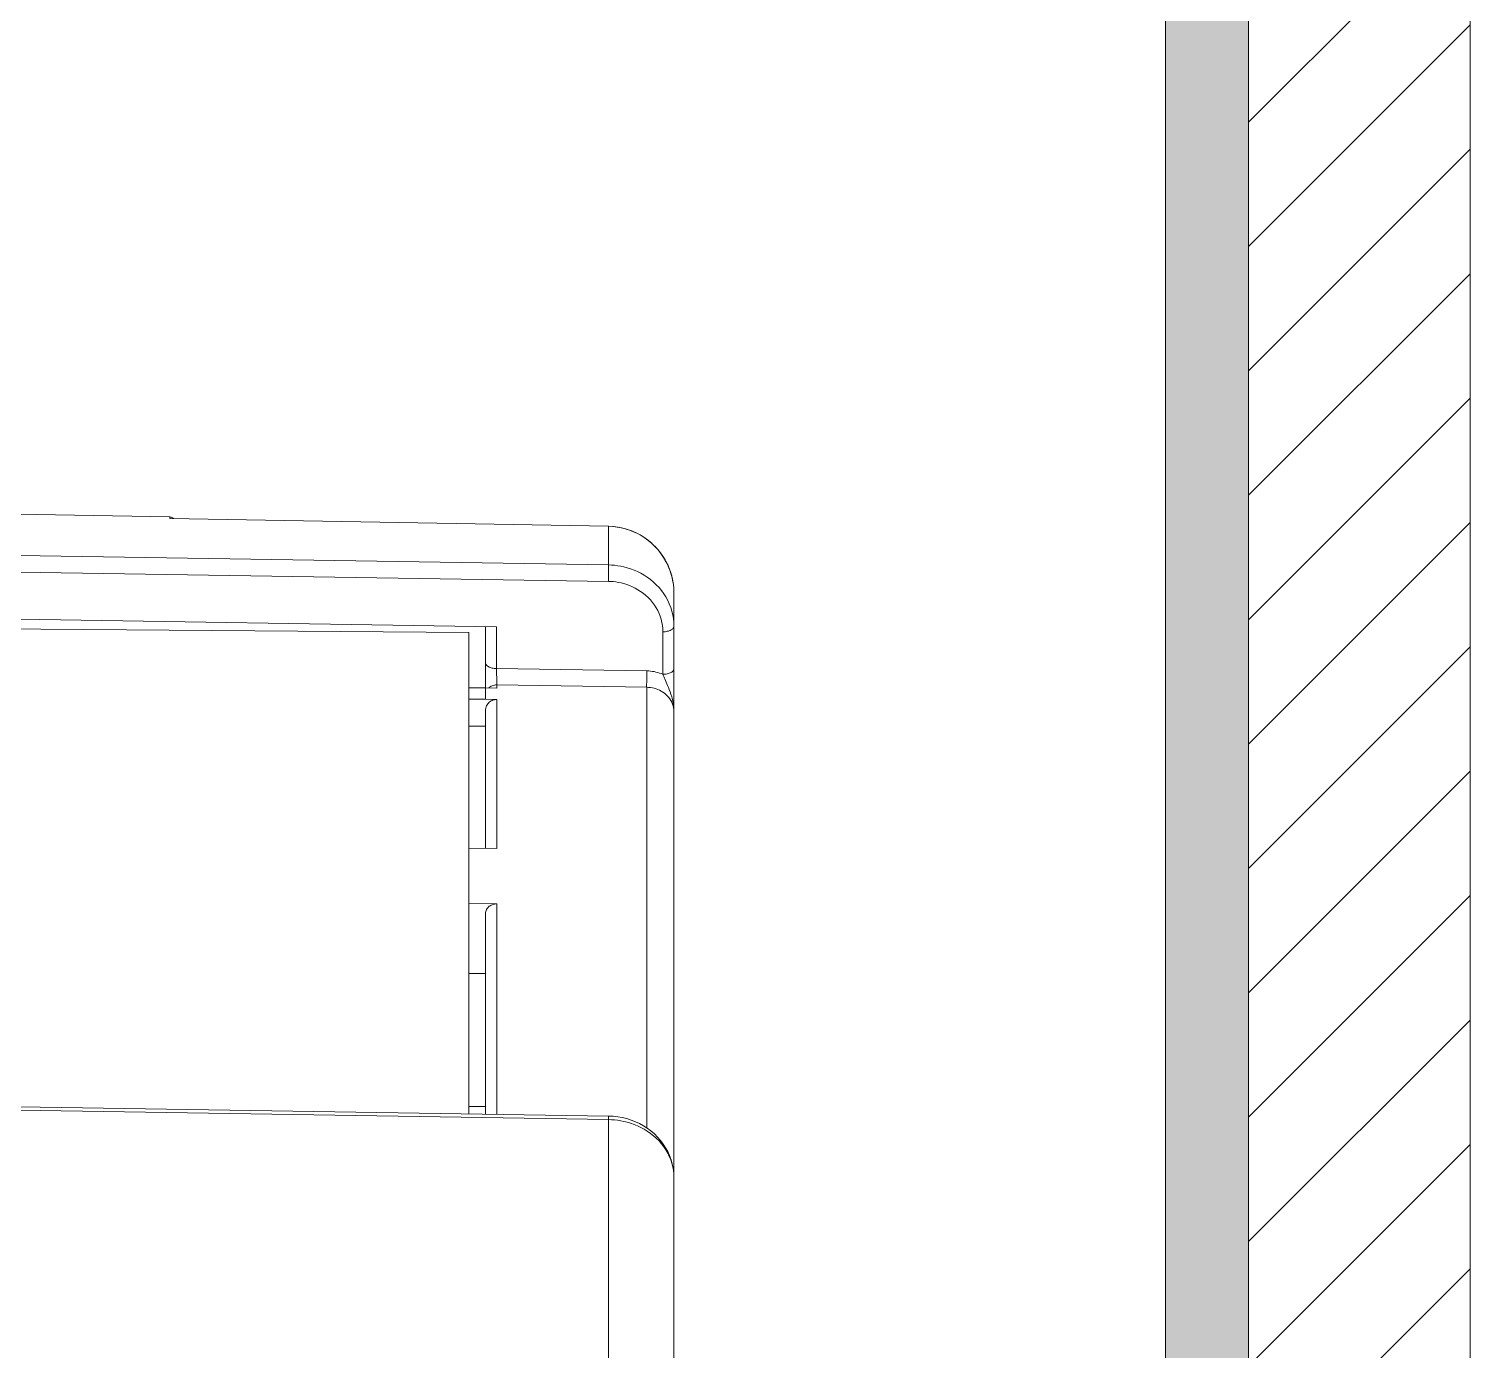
# Model space of a CAD drawing. Header units: millimetres. Extents: x -853320 to 19484, y -510814 to 9708.
# Drawn here: x 14960.84 to 14986.85, y 7504.79 to 7528.64 of the extents above; entities that cross this region are included whole.
import ezdxf

# ---------------------------------------------------------------- set-up
doc = ezdxf.new("R2010")
doc.units = ezdxf.units.MM
for name, color, linetype, lineweight in [('F_DIBOND_soffitto_cassone', 7, 'Continuous', 5), ('F_ELETTRICO', 22, 'Continuous', 5), ('F_IMPIANTO IDRAULICO', 7, 'Continuous', 5), ('F_SANITARI', 5, 'Continuous', 5), ('F_TUBOLARE sez.40x40', 7, 'Continuous', 5)]:
    doc.layers.add(name, color=color, linetype=linetype, lineweight=lineweight)

# ---------------------------------------------------------------- blocks, each defined once
blk = doc.blocks.new('SCATOLA INCASSO_1 P_sezione e pianta')
at = {"layer": 'F_ELETTRICO'}
for p, q in [((55461.896, -13650.117), (55446.903, -13649.85)), ((55461.896, -13650.117), (55461.896, -13650.117)), ((55461.896, -13650.117), (55461.896, -13650.143)), ((55461.908, -13650.118), (55461.896, -13650.117)), ((55461.903, -13650.143), (55461.896, -13650.143)), ((55461.903, -13650.143), (55461.896, -13650.143)), ((55469.815, -13650.285), (55461.903, -13650.143)), ((55469.815, -13650.285), (55469.815, -13650.285)), ((55469.815, -13650.285), (55469.815, -13650.983)), ((55469.815, -13650.983), (55458.597, -13650.805)), ((55469.811, -13651.279), (55458.594, -13651.101)), ((55469.813, -13651.183), (55469.814, -13651.086)), ((55469.814, -13651.086), (55469.815, -13651.028)), ((55469.815, -13651.028), (55469.815, -13651)), ((55469.811, -13651.279), (55469.813, -13651.183)), ((55470.994, -13682.187), (55470.994, -13651.487)), ((55458.594, -13651.954), (55467.794, -13652.1)), ((55458.594, -13652.134), (55467.294, -13652.203)), ((55467.594, -13653.408), (55467.594, -13652.097)), ((55467.794, -13652.851), (55467.794, -13652.1)), ((55467.294, -13660.889), (55467.294, -13652.203)), ((55470.794, -13652.956), (55470.794, -13652.189)), ((55467.795, -13652.936), (55467.794, -13652.851)), ((55467.794, -13652.851), (55470.506, -13652.895)), ((55470.504, -13652.99), (55470.506, -13652.895)), ((55467.797, -13653.041), (55467.795, -13652.936)), ((55467.797, -13653.098), (55467.797, -13653.041)), ((55467.797, -13653.12), (55467.797, -13653.098)), ((55467.797, -13653.207), (55467.797, -13653.147)), ((55467.797, -13653.147), (55470.503, -13653.19)), ((55470.502, -13653.146), (55470.503, -13653.087)), ((55470.502, -13653.174), (55470.502, -13653.146)), ((55470.503, -13653.087), (55470.504, -13652.99)), ((55470.866, -13653.128), (55470.841, -13653.07)), ((55467.294, -13653.203), (55467.594, -13653.203)), ((55467.294, -13653.408), (55467.594, -13653.408)), ((55467.797, -13653.207), (55467.594, -13653.203)), ((55467.797, -13653.412), (55467.594, -13653.408)), ((55467.797, -13656.101), (55467.797, -13653.412)), ((55470.503, -13653.19), (55470.503, -13661.143)), ((55467.594, -13656.098), (55467.594, -13653.606)), ((55467.594, -13653.893), (55467.294, -13653.893)), ((55467.797, -13656.101), (55467.294, -13656.094)), ((55467.294, -13657.094), (55467.797, -13657.101)), ((55467.594, -13660.893), (55467.594, -13657.271)), ((55467.797, -13660.897), (55467.797, -13657.101)), ((55467.594, -13658.357), (55467.294, -13658.355)), ((55469.814, -13660.929), (55458.597, -13660.751)), ((55458.597, -13660.816), (55469.815, -13660.994)), ((55467.294, -13660.756), (55467.594, -13660.759)), ((55469.815, -13660.994), (55469.815, -13697.529)), ((55470.984, -13661.909), (55470.991, -13661.974)), ((55470.991, -13661.974), (55470.994, -13662.039))]:
    blk.add_line(p, q, dxfattribs=at)
for points in [[(55461.962, -13650.144), (55461.956, -13650.139), (55461.945, -13650.131), (55461.933, -13650.125), (55461.921, -13650.121), (55461.908, -13650.118)], [(55470.981, -13651.311), (55470.967, -13651.236), (55470.947, -13651.154), (55470.921, -13651.074), (55470.889, -13650.995), (55470.851, -13650.919), (55470.809, -13650.846), (55470.761, -13650.776), (55470.709, -13650.71), (55470.652, -13650.647), (55470.591, -13650.589), (55470.526, -13650.535), (55470.457, -13650.485), (55470.385, -13650.441), (55470.31, -13650.402), (55470.232, -13650.368), (55470.153, -13650.34), (55470.072, -13650.318), (55469.989, -13650.301), (55469.905, -13650.29), (55469.815, -13650.285)], [(55470.593, -13650.591), (55470.534, -13650.541), (55470.471, -13650.495), (55470.406, -13650.453), (55470.338, -13650.416), (55470.267, -13650.383), (55470.195, -13650.355), (55470.121, -13650.331), (55470.046, -13650.312), (55469.969, -13650.298), (55469.892, -13650.289), (55469.815, -13650.285)], [(55470.981, -13651.311), (55470.971, -13651.255), (55470.954, -13651.179), (55470.931, -13651.105), (55470.904, -13651.032), (55470.873, -13650.961), (55470.836, -13650.892), (55470.796, -13650.826), (55470.751, -13650.762), (55470.702, -13650.702), (55470.649, -13650.645)], [(55469.815, -13651), (55469.815, -13650.99), (55469.815, -13650.983)], [(55470.994, -13652.089), (55470.991, -13652.02), (55470.984, -13651.951), (55470.973, -13651.883), (55470.957, -13651.816), (55470.936, -13651.75), (55470.911, -13651.685), (55470.882, -13651.622), (55470.849, -13651.561), (55470.811, -13651.502), (55470.77, -13651.445), (55470.725, -13651.391), (55470.676, -13651.339), (55470.625, -13651.291), (55470.57, -13651.245), (55470.514, -13651.204), (55470.456, -13651.166), (55470.396, -13651.132), (55470.336, -13651.102), (55470.275, -13651.075), (55470.213, -13651.053), (55470.153, -13651.034), (55470.093, -13651.018), (55470.034, -13651.005), (55469.977, -13650.996), (55469.921, -13650.989), (55469.867, -13650.985), (55469.815, -13650.983)], [(55470.794, -13652.189), (55470.792, -13652.132), (55470.786, -13652.075), (55470.776, -13652.02), (55470.763, -13651.964), (55470.746, -13651.91), (55470.725, -13651.857), (55470.701, -13651.805), (55470.673, -13651.755), (55470.642, -13651.706), (55470.607, -13651.659), (55470.57, -13651.614), (55470.529, -13651.572), (55470.486, -13651.532), (55470.441, -13651.495), (55470.394, -13651.46), (55470.345, -13651.429), (55470.296, -13651.401), (55470.245, -13651.376), (55470.195, -13651.355), (55470.143, -13651.336), (55470.093, -13651.32), (55470.043, -13651.307), (55469.994, -13651.297), (55469.946, -13651.289), (55469.9, -13651.283), (55469.855, -13651.28), (55469.811, -13651.279)], [(55470.994, -13651.487), (55470.991, -13651.409), (55470.984, -13651.332), (55470.981, -13651.311)], [(55470.794, -13652.189), (55470.815, -13652.188), (55470.835, -13652.187), (55470.856, -13652.184), (55470.875, -13652.18), (55470.894, -13652.176), (55470.911, -13652.17), (55470.928, -13652.163), (55470.942, -13652.156), (55470.956, -13652.148), (55470.967, -13652.139), (55470.977, -13652.13), (55470.984, -13652.12), (55470.989, -13652.11), (55470.993, -13652.099), (55470.994, -13652.089)], [(55467.594, -13652.751), (55467.595, -13652.762), (55467.598, -13652.772), (55467.604, -13652.782), (55467.611, -13652.792), (55467.621, -13652.801), (55467.632, -13652.81), (55467.645, -13652.818), (55467.66, -13652.826), (55467.676, -13652.832), (55467.694, -13652.838), (55467.712, -13652.843), (55467.732, -13652.847), (55467.752, -13652.849), (55467.773, -13652.851), (55467.794, -13652.851)], [(55470.506, -13652.895), (55470.539, -13652.896), (55470.572, -13652.898), (55470.605, -13652.903), (55470.637, -13652.908), (55470.67, -13652.915), (55470.701, -13652.923), (55470.733, -13652.933), (55470.763, -13652.944), (55470.794, -13652.956)], [(55470.794, -13652.956), (55470.815, -13652.955), (55470.835, -13652.954), (55470.856, -13652.951), (55470.875, -13652.947), (55470.894, -13652.943), (55470.911, -13652.937), (55470.928, -13652.93), (55470.942, -13652.923), (55470.956, -13652.915), (55470.967, -13652.906), (55470.977, -13652.897), (55470.984, -13652.887), (55470.989, -13652.877), (55470.993, -13652.866), (55470.994, -13652.856)], [(55467.653, -13653.204), (55467.661, -13653.196), (55467.678, -13653.183)], [(55467.678, -13653.183), (55467.696, -13653.172), (55467.715, -13653.163)], [(55467.715, -13653.163), (55467.735, -13653.156), (55467.755, -13653.151), (55467.776, -13653.148), (55467.797, -13653.147)], [(55467.797, -13653.147), (55467.797, -13653.143), (55467.797, -13653.137), (55467.797, -13653.12)], [(55470.503, -13653.19), (55470.502, -13653.183), (55470.502, -13653.174)], [(55470.841, -13653.07), (55470.81, -13652.997), (55470.801, -13652.975), (55470.794, -13652.956)], [(55470.994, -13653.633), (55470.992, -13653.574), (55470.986, -13653.517), (55470.978, -13653.463), (55470.967, -13653.411), (55470.954, -13653.362), (55470.94, -13653.316), (55470.925, -13653.273), (55470.91, -13653.233), (55470.895, -13653.196), (55470.88, -13653.161), (55470.866, -13653.128)], [(55467.594, -13653.606), (55467.595, -13653.585), (55467.598, -13653.565), (55467.604, -13653.545), (55467.612, -13653.526), (55467.621, -13653.508), (55467.633, -13653.49), (55467.646, -13653.475), (55467.661, -13653.46), (55467.678, -13653.448), (55467.696, -13653.437), (55467.715, -13653.427), (55467.735, -13653.42), (55467.755, -13653.415), (55467.776, -13653.413), (55467.797, -13653.412)], [(55470.503, -13653.19), (55470.537, -13653.192), (55470.572, -13653.195), (55470.606, -13653.201), (55470.639, -13653.209), (55470.672, -13653.219), (55470.704, -13653.231), (55470.735, -13653.245), (55470.765, -13653.261), (55470.794, -13653.279), (55470.822, -13653.299), (55470.848, -13653.32), (55470.873, -13653.344), (55470.897, -13653.371), (55470.918, -13653.399), (55470.938, -13653.429), (55470.955, -13653.461), (55470.969, -13653.494), (55470.98, -13653.528), (55470.987, -13653.562), (55470.992, -13653.598), (55470.994, -13653.633)], [(55467.594, -13657.271), (55467.595, -13657.253), (55467.598, -13657.235), (55467.604, -13657.218), (55467.612, -13657.201), (55467.621, -13657.185), (55467.633, -13657.17), (55467.646, -13657.156), (55467.661, -13657.144), (55467.678, -13657.133), (55467.696, -13657.123), (55467.715, -13657.115), (55467.735, -13657.109), (55467.755, -13657.104), (55467.776, -13657.102), (55467.797, -13657.101)], [(55470.994, -13662.039), (55470.994, -13662.029), (55470.99, -13661.95), (55470.98, -13661.871), (55470.964, -13661.794), (55470.943, -13661.718), (55470.915, -13661.644), (55470.883, -13661.571), (55470.844, -13661.501), (55470.801, -13661.434), (55470.752, -13661.37), (55470.699, -13661.309), (55470.642, -13661.252), (55470.58, -13661.199), (55470.514, -13661.151), (55470.446, -13661.106), (55470.373, -13661.066), (55470.299, -13661.031), (55470.221, -13661.001), (55470.142, -13660.976), (55470.062, -13660.956), (55469.98, -13660.942), (55469.898, -13660.933), (55469.814, -13660.929)], [(55469.814, -13660.929), (55469.815, -13660.929), (55469.815, -13660.933), (55469.815, -13660.939), (55469.815, -13660.949)], [(55469.815, -13660.949), (55469.815, -13660.977), (55469.815, -13660.994)], [(55469.815, -13660.994), (55469.867, -13660.996), (55469.921, -13661), (55469.977, -13661.006), (55470.034, -13661.015), (55470.093, -13661.027), (55470.153, -13661.042), (55470.213, -13661.06), (55470.275, -13661.081), (55470.336, -13661.106), (55470.396, -13661.135), (55470.456, -13661.167), (55470.514, -13661.203), (55470.57, -13661.242), (55470.625, -13661.285), (55470.676, -13661.331), (55470.725, -13661.379), (55470.77, -13661.431), (55470.811, -13661.485), (55470.849, -13661.541), (55470.882, -13661.598), (55470.911, -13661.658), (55470.936, -13661.719), (55470.957, -13661.781), (55470.973, -13661.844), (55470.984, -13661.909)]]:
    blk.add_lwpolyline(points, dxfattribs=at)
blk.add_arc((55461.894, -13650.217), 0.1, 46.888, 88.9794, dxfattribs=at)
blk = doc.blocks.new('BAGNO_camera doppia_rev.02_pianta')
at = {"layer": 'F_DIBOND_soffitto_cassone'}
h = blk.add_hatch(dxfattribs=at)
h.set_pattern_fill('ANSI31', color=1, scale=0.5)
h.set_pattern_definition([(45, (853.4978, -644), (-1.122532015, 1.122532015), [])])
h.paths.add_polyline_path([(32875.616, 22996.66), (32879.616, 22996.66), (32879.616, 22486.66), (32875.616, 22486.66)])
at = {"layer": 'F_TUBOLARE sez.40x40', "true_color": 0x636466}
h = blk.add_hatch(color=251, dxfattribs=at)
h.dxf.hatch_style = 1
h.paths.add_polyline_path([(32835.616, 22486.66), (32875.616, 22486.66), (32875.616, 22996.66), (32835.616, 22996.66)])
h.paths.add_polyline_path([(32837.116, 22486.66), (32874.116, 22486.66), (32874.116, 22996.66), (32837.116, 22996.66)], flags=17)
at = {"layer": 'F_DIBOND_soffitto_cassone', "color": 1}
blk.add_lwpolyline([(32875.616, 22996.66), (32879.616, 22996.66), (32879.616, 22486.66), (32875.616, 22486.66)], close=True, dxfattribs=at)
at = {"layer": 'F_SANITARI'}
blk.add_lwpolyline([(32826.616, 22486.66), (32879.616, 22486.66), (32879.616, 22996.66), (33673.616, 22996.66), (33673.616, 21811.66), (32826.616, 21811.66)], close=True, dxfattribs=at)
at = {"layer": 'F_TUBOLARE sez.40x40'}
for points in [[(32835.616, 22486.66), (32875.616, 22486.66), (32875.616, 22996.66), (32835.616, 22996.66)], [(32837.116, 22486.66), (32874.116, 22486.66), (32874.116, 22996.66), (32837.116, 22996.66)]]:
    blk.add_lwpolyline(points, close=True, dxfattribs=at)
at = {"layer": 'F_DIBOND_soffitto_cassone', "color": 1}
blk.add_blockref('SCATOLA INCASSO_1 P_sezione e pianta', (-22605.748, 36282.788), dxfattribs=at)

msp = doc.modelspace()

# ---------------------------------------------------------------- block references
at = {"layer": 'F_IMPIANTO IDRAULICO', "color": 1}
msp.add_blockref('BAGNO_camera doppia_rev.02_pianta', (-17892.766, -15112.845), dxfattribs=at)

doc.saveas('drawing.dxf')
